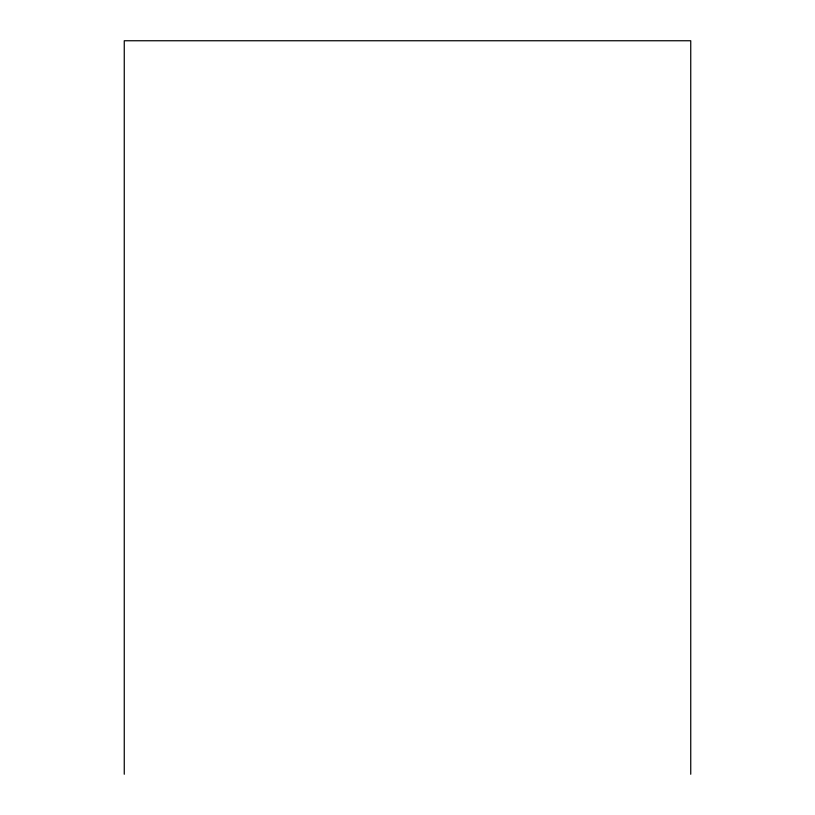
<?xml version="1.0" encoding="UTF-8"?>
<svg xmlns="http://www.w3.org/2000/svg" width="815" height="815" viewBox="0 0 815 815"><rect width="100%" height="100%" fill="white"/><g stroke="black" fill="none" stroke-linecap="round" stroke-linejoin="round"><path stroke-width="1.22" d="M690.743 774.25L690.743 40.75L124.257 40.75L124.257 774.25"/></g></svg>
